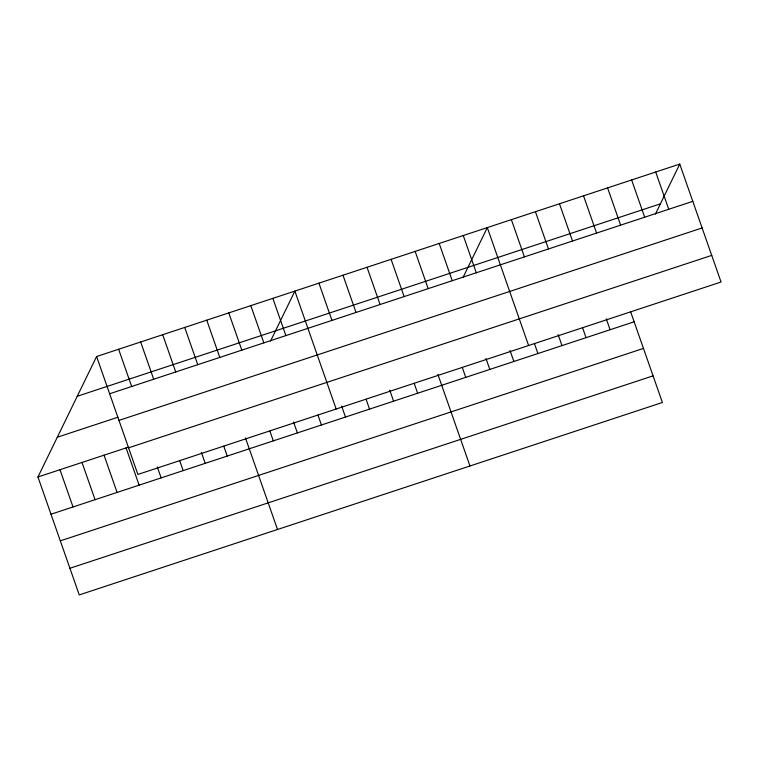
<?xml version="1.0" encoding="UTF-8"?>
<svg xmlns="http://www.w3.org/2000/svg" width="759" height="759" viewBox="0 0 759 759"><rect width="100%" height="100%" fill="white"/><g stroke="black" fill="none" stroke-linecap="round" stroke-linejoin="round"><path stroke-width="1.14" d="M630.691 311.94L662.398 402.479L79.249 594.914L37.95 476.984L96.602 356.521L679.751 164.086L721.05 282.016L137.891 474.441L96.602 356.521M270.536 341.085L294.872 291.095L336.171 409.016M462.971 277.585L487.316 227.596L528.606 345.516M655.415 214.085L679.751 164.086M77.247 396.274L660.396 203.839M109.638 393.76L692.796 201.334M57.304 437.231L117.892 417.241M118.964 420.391L702.122 227.956M37.95 476.984L128.271 447.184M128.575 447.819L711.724 255.385M50.995 514.232L634.144 321.797M60.312 540.854L643.471 348.419M69.923 568.282L653.072 375.857M655.7 172.027L668.736 209.266M631.64 179.968L644.685 217.207M607.589 187.9L620.634 225.138M583.538 195.841L596.574 233.079M606.251 318.78L610.094 329.729M559.478 203.782L572.523 241.02M582.58 327.812L586.033 337.67M535.427 211.714L548.463 248.952M558.14 334.653L561.983 345.611M511.367 219.655L524.412 256.893M534.469 343.685L537.922 353.542M510.039 350.535L513.871 361.483M463.256 235.527L476.301 272.766M485.978 358.466L489.811 369.424M439.205 243.468L452.241 280.707M462.307 367.498L465.76 377.356M415.145 251.409L428.19 288.648M437.867 374.348L469.963 465.979M391.094 259.341L404.13 296.579M414.196 383.38L417.649 393.238M367.033 267.282L380.079 304.52M389.756 390.221L393.598 401.169M342.983 275.223L356.028 312.461M366.085 399.253L369.538 409.11M318.932 283.154L331.968 320.393M341.645 406.093L345.487 417.052M317.974 415.126L321.427 424.983M272.842 298.363L285.887 335.601M293.534 421.976L297.376 432.924M250.812 305.63L263.857 342.878M228.782 312.907L241.827 350.146M269.862 431.008L273.316 440.865M206.752 320.175L219.797 357.413M245.432 437.848L277.519 529.488M184.722 327.442L197.757 364.681M223.782 446.216L227.235 456.074M162.692 334.71L175.727 371.957M201.372 452.383L205.205 463.341M140.662 341.986L153.697 379.225M179.722 460.751L183.175 470.608M118.632 349.254L131.668 386.492M157.303 466.927L161.145 477.876M126.07 447.905L139.115 485.153M104.04 455.182L117.085 492.42M82.01 462.449L95.055 499.688M59.98 469.717L73.025 506.955"/></g></svg>
